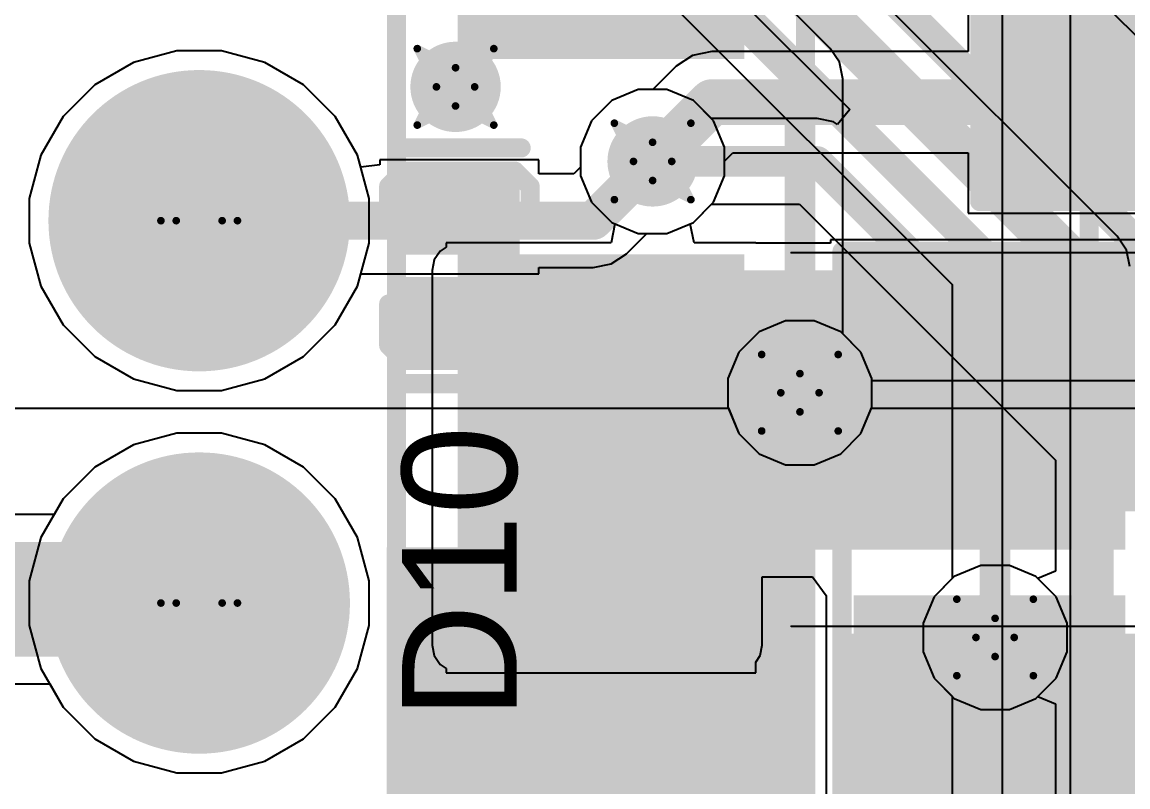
# Model space of a CAD drawing. Header units: inches. Extents: x -6 to 430, y 0 to 90.
# Drawn here: x 5.58 to 12.92, y 26.3 to 31.38 of the extents above; entities that cross this region are included whole.
import ezdxf

# ---------------------------------------------------------------- set-up
doc = ezdxf.new("R2010")
doc.units = ezdxf.units.IN
for name, color, linetype in [('Bottom Layer', 5, 'Continuous'), ('Bottom Overlay', 54, 'Continuous'), ('Bottom Paste', 16, 'Continuous'), ('Bottom Solder', 6, 'Continuous'), ('Drill Drawing', 1, 'Continuous'), ('Layer 1', 16, 'Continuous'), ('Layer 2', 76, 'Continuous'), ('Mechanical 1', 6, 'Continuous'), ('Multi-Layer', 9, 'Continuous'), ('Pad Holes', 156, 'Continuous'), ('Top Layer', 1, 'Continuous'), ('Top Overlay', 2, 'Continuous'), ('Top Paste', 8, 'Continuous'), ('Top Solder', 216, 'Continuous'), ('Via Holes', 16, 'Continuous')]:
    doc.layers.add(name, color=color, linetype=linetype)
doc.styles.add('Arial', font='', dxfattribs={"height": 0.2})
doc.styles.get('Arial').set_extended_font_data('Arial')

msp = doc.modelspace()

# ---------------------------------------------------------------- hatches: boundary and pattern name
at = {"layer": 'Bottom Layer'}
for points in [[(8.5702, 31.2406), (8.5702, 33.7406), (10.2702, 33.7406), (10.2702, 31.2406)], [(13.5604, 30.294), (12.0364, 30.294), (12.0364, 32.072), (13.5604, 32.072)], [(8.4804, 27.246), (10.3092, 27.246), (10.3092, 29.7352), (8.4804, 29.7352)], [(8.4804, 27.881), (12.9, 27.881), (12.9, 29.7352), (8.4804, 29.7352)], [(8.5702, 27.2406), (8.5702, 29.7406), (10.2702, 29.7406), (10.2702, 27.2406)], [(12.9, 29.7606), (12.9, 28.2366), (11.122, 28.2366), (11.122, 29.7606)], [(2.2574, 27.1698), (7.2866, 27.1698), (7.2866, 27.9318), (2.2574, 27.9318)], [(11.0966, 25.4934), (12.9, 25.4934), (12.9, 27.5762), (11.0966, 27.5762)], [(12.9, 27.2206), (12.9, 25.6966), (11.122, 25.6966), (11.122, 27.2206)]]:
    msp.add_hatch(color=5, dxfattribs=at).paths.add_polyline_path(points)
h = msp.add_hatch(color=5, dxfattribs=at)
edge = h.paths.add_edge_path()
edge.add_arc((8.455, 30.9544), 0.3, 0, 360)
h = msp.add_hatch(color=5, dxfattribs=at)
edge = h.paths.add_edge_path()
edge.add_arc((6.7532, 30.0654), 0.95, 0, 360)
h = msp.add_hatch(color=5, dxfattribs=at)
edge = h.paths.add_edge_path()
edge.add_arc((9.7631, 30.4591), 0.3, 0, 360)
h = msp.add_hatch(color=5, dxfattribs=at)
edge = h.paths.add_edge_path()
edge.add_arc((10.741, 28.9224), 0.3, 0, 360)
h = msp.add_hatch(color=5, dxfattribs=at)
edge = h.paths.add_edge_path()
edge.add_arc((6.7532, 27.5254), 0.95, 0, 360)
h = msp.add_hatch(color=5, dxfattribs=at)
edge = h.paths.add_edge_path()
edge.add_arc((12.0364, 27.2968), 0.3, 0, 360)
at = {"layer": 'Bottom Overlay'}
for points in [[(8.4962, 27.1906), (8.4962, 27.8946), (7.9983, 27.8946), (7.9983, 27.1906)], [(10.8421, 27.1906), (10.8421, 27.8946), (10.3442, 27.8946), (10.3442, 27.1906)], [(10.8421, 26.0456), (10.8421, 27.2126), (7.9985, 27.2126), (7.9985, 26.0456)]]:
    msp.add_hatch(color=54, dxfattribs=at).paths.add_polyline_path(points)
at = {"layer": 'Bottom Paste'}
for points in [[(8.5702, 31.2406), (8.5702, 33.7406), (10.2702, 33.7406), (10.2702, 31.2406)], [(13.5604, 30.294), (12.0364, 30.294), (12.0364, 32.072), (13.5604, 32.072)], [(8.5702, 27.2406), (8.5702, 29.7406), (10.2702, 29.7406), (10.2702, 27.2406)], [(12.9, 29.7606), (12.9, 28.2366), (11.122, 28.2366), (11.122, 29.7606)], [(12.9, 27.2206), (12.9, 25.6966), (11.122, 25.6966), (11.122, 27.2206)]]:
    msp.add_hatch(color=16, dxfattribs=at).paths.add_polyline_path(points)
at = {"layer": 'Bottom Solder'}
for points in [[(8.4686, 31.139), (8.4686, 33.8422), (10.3718, 33.8422), (10.3718, 31.139)], [(13.662, 30.1924), (11.9348, 30.1924), (11.9348, 32.1736), (13.662, 32.1736)], [(8.4686, 27.139), (8.4686, 29.8422), (10.3718, 29.8422), (10.3718, 27.139)], [(13.0016, 29.8622), (13.0016, 28.135), (11.0204, 28.135), (11.0204, 29.8622)], [(13.0016, 27.3222), (13.0016, 25.595), (11.0204, 25.595), (11.0204, 27.3222)]]:
    msp.add_hatch(color=6, dxfattribs=at).paths.add_polyline_path(points)
h = msp.add_hatch(color=6, dxfattribs=at)
edge = h.paths.add_edge_path()
edge.add_arc((6.7532, 30.0654), 1.0008, 0, 360)
h = msp.add_hatch(color=6, dxfattribs=at)
edge = h.paths.add_edge_path()
edge.add_arc((6.7532, 27.5254), 1.0008, 0, 360)
at = {"layer": 'Layer 1'}
h = msp.add_hatch(color=16, dxfattribs=at)
edge = h.paths.add_edge_path()
edge.add_arc((8.455, 30.9544), 0.3, 0, 360)
h = msp.add_hatch(color=16, dxfattribs=at)
edge = h.paths.add_edge_path()
edge.add_arc((6.7532, 30.0654), 0.95, 0, 360)
h = msp.add_hatch(color=16, dxfattribs=at)
edge = h.paths.add_edge_path()
edge.add_arc((9.7631, 30.4591), 0.3, 0, 360)
h = msp.add_hatch(color=16, dxfattribs=at)
edge = h.paths.add_edge_path()
edge.add_arc((10.741, 28.9224), 0.3, 0, 360)
h = msp.add_hatch(color=16, dxfattribs=at)
edge = h.paths.add_edge_path()
edge.add_arc((6.7532, 27.5254), 0.95, 0, 360)
h = msp.add_hatch(color=16, dxfattribs=at)
edge = h.paths.add_edge_path()
edge.add_arc((12.0364, 27.2968), 0.3, 0, 360)
at = {"layer": 'Layer 2'}
h = msp.add_hatch(color=76, dxfattribs=at)
edge = h.paths.add_edge_path()
edge.add_arc((8.455, 30.9544), 0.3, 0, 360)
h = msp.add_hatch(color=76, dxfattribs=at)
edge = h.paths.add_edge_path()
edge.add_arc((6.7532, 30.0654), 0.95, 0, 360)
h = msp.add_hatch(color=76, dxfattribs=at)
edge = h.paths.add_edge_path()
edge.add_arc((9.7631, 30.4591), 0.3, 0, 360)
h = msp.add_hatch(color=76, dxfattribs=at)
edge = h.paths.add_edge_path()
edge.add_arc((10.741, 28.9224), 0.3, 0, 360)
h = msp.add_hatch(color=76, dxfattribs=at)
edge = h.paths.add_edge_path()
edge.add_arc((6.7532, 27.5254), 0.95, 0, 360)
h = msp.add_hatch(color=76, dxfattribs=at)
edge = h.paths.add_edge_path()
edge.add_arc((12.0364, 27.2968), 0.3, 0, 360)
at = {"layer": 'Multi-Layer'}
h = msp.add_hatch(color=9, dxfattribs=at)
edge = h.paths.add_edge_path()
edge.add_arc((6.7532, 30.0654), 0.95, 0, 360)
h = msp.add_hatch(color=9, dxfattribs=at)
edge = h.paths.add_edge_path()
edge.add_arc((6.7532, 27.5254), 0.95, 0, 360)
at = {"layer": 'Pad Holes'}
h = msp.add_hatch(color=7, dxfattribs=at)
edge = h.paths.add_edge_path()
edge.add_arc((6.7532, 30.0654), 0.515, 0, 360)
h = msp.add_hatch(color=7, dxfattribs=at)
edge = h.paths.add_edge_path()
edge.add_arc((6.7532, 27.5254), 0.515, 0, 360)
at = {"layer": 'Top Layer'}
h = msp.add_hatch(color=1, dxfattribs=at)
edge = h.paths.add_edge_path()
edge.add_arc((8.455, 30.9544), 0.3, 0, 360)
h = msp.add_hatch(color=1, dxfattribs=at)
edge = h.paths.add_edge_path()
edge.add_arc((6.7532, 30.0654), 0.95, 0, 360)
h = msp.add_hatch(color=1, dxfattribs=at)
edge = h.paths.add_edge_path()
edge.add_arc((9.7631, 30.4591), 0.3, 0, 360)
for points in [[(8.1304, 29.8908), (8.1304, 30.2908), (8.8304, 30.2908), (8.8304, 29.8908)], [(8.1304, 29.2408), (8.1304, 29.6408), (8.8304, 29.6408), (8.8304, 29.2408)]]:
    msp.add_hatch(color=1, dxfattribs=at).paths.add_polyline_path(points)
h = msp.add_hatch(color=1, dxfattribs=at)
edge = h.paths.add_edge_path()
edge.add_arc((10.741, 28.9224), 0.3, 0, 360)
h = msp.add_hatch(color=1, dxfattribs=at)
edge = h.paths.add_edge_path()
edge.add_arc((6.7532, 27.5254), 0.95, 0, 360)
h = msp.add_hatch(color=1, dxfattribs=at)
edge = h.paths.add_edge_path()
edge.add_arc((12.0364, 27.2968), 0.3, 0, 360)
at = {"layer": 'Top Paste'}
for points in [[(8.1304, 29.8908), (8.1304, 30.2908), (8.8304, 30.2908), (8.8304, 29.8908)], [(8.1304, 29.2408), (8.1304, 29.6408), (8.8304, 29.6408), (8.8304, 29.2408)]]:
    msp.add_hatch(color=8, dxfattribs=at).paths.add_polyline_path(points)
at = {"layer": 'Top Solder'}
h = msp.add_hatch(color=216, dxfattribs=at)
edge = h.paths.add_edge_path()
edge.add_arc((6.7532, 30.0654), 1.0008, 0, 360)
for points in [[(8.0796, 29.84), (8.0796, 30.3416), (8.8812, 30.3416), (8.8812, 29.84)], [(8.0796, 29.19), (8.0796, 29.6916), (8.8812, 29.6916), (8.8812, 29.19)]]:
    msp.add_hatch(color=216, dxfattribs=at).paths.add_polyline_path(points)
h = msp.add_hatch(color=216, dxfattribs=at)
edge = h.paths.add_edge_path()
edge.add_arc((6.7532, 27.5254), 1.0008, 0, 360)
at = {"layer": 'Via Holes'}
h = msp.add_hatch(color=7, dxfattribs=at)
edge = h.paths.add_edge_path()
edge.add_arc((8.455, 30.9544), 0.15, 0, 360)
h = msp.add_hatch(color=7, dxfattribs=at)
edge = h.paths.add_edge_path()
edge.add_arc((9.7631, 30.4591), 0.15, 0, 360)
h = msp.add_hatch(color=7, dxfattribs=at)
edge = h.paths.add_edge_path()
edge.add_arc((10.741, 28.9224), 0.15, 0, 360)
h = msp.add_hatch(color=7, dxfattribs=at)
edge = h.paths.add_edge_path()
edge.add_arc((12.0364, 27.2968), 0.15, 0, 360)

# ---------------------------------------------------------------- linework, layer by layer
at = {"layer": 'Bottom Layer'}
for p, q in [((11.8586, 31.7725), (11.8586, 31.1895)), ((6.6047, 31.1932), (6.3179, 31.1163)), ((6.9017, 31.1932), (6.6047, 31.1932)), ((7.1885, 31.1163), (6.9017, 31.1932)), ((10.028, 31.1638), (9.9187, 31.0909)), ((10.1568, 31.1895), (10.028, 31.1638)), ((11.8586, 31.1895), (10.1568, 31.1895)), ((6.3179, 31.1163), (6.0607, 30.9679)), ((7.4457, 30.9679), (7.1885, 31.1163)), ((9.9187, 31.0909), (9.7648, 30.9369)), ((6.0607, 30.9679), (5.8507, 30.7579)), ((7.6557, 30.7579), (7.4457, 30.9679)), ((9.6681, 30.9369), (9.4924, 30.8642)), ((9.7648, 30.9369), (9.6681, 30.9369)), ((9.4924, 30.8642), (9.358, 30.7298)), ((5.8507, 30.7579), (5.7023, 30.5007)), ((7.8041, 30.5007), (7.6557, 30.7579)), ((9.358, 30.7298), (9.2853, 30.5541)), ((9.2853, 30.5541), (9.2853, 30.3641)), ((5.7023, 30.5007), (5.6254, 30.2139)), ((7.881, 30.2139), (7.8041, 30.5007)), ((10.2409, 30.4608), (10.2963, 30.5161)), ((10.2963, 30.5161), (11.8586, 30.5161)), ((11.8586, 30.5161), (11.8586, 30.1162)), ((10.2409, 30.3641), (10.2409, 30.4608)), ((9.2853, 30.3641), (9.358, 30.1884)), ((10.1682, 30.1884), (10.2409, 30.3641)), ((5.6254, 30.2139), (5.6254, 29.9169)), ((7.881, 29.9169), (7.881, 30.2139)), ((9.358, 30.1884), (9.4924, 30.054)), ((10.0338, 30.054), (10.1682, 30.1884)), ((11.8586, 30.1162), (13.7382, 30.1162)), ((9.5133, 30.0454), (9.488, 29.9184)), ((9.4924, 30.054), (9.5133, 30.0454)), ((10.0129, 30.0454), (10.0338, 30.054)), ((10.0382, 29.9184), (10.0129, 30.0454)), ((5.6254, 29.9169), (5.7023, 29.6301)), ((7.8041, 29.6301), (7.881, 29.9169)), ((8.3924, 29.8902), (8.3522, 29.8634)), ((9.488, 29.9184), (8.3924, 29.9184)), ((8.3924, 29.9184), (8.3924, 29.8902)), ((10.448, 29.9184), (10.0382, 29.9184)), ((10.448, 29.9165), (10.448, 29.9184)), ((10.9442, 29.9165), (10.448, 29.9165)), ((13.0778, 29.9384), (10.9442, 29.9384)), ((10.9442, 29.9384), (10.9442, 29.9165)), ((8.3129, 29.8046), (8.2991, 29.7352)), ((8.3522, 29.8634), (8.3129, 29.8046)), ((8.2991, 29.7352), (8.2991, 27.881)), ((5.7023, 29.6301), (5.8507, 29.3729)), ((7.6557, 29.3729), (7.8041, 29.6301)), ((5.8507, 29.3729), (6.0607, 29.1629)), ((7.4457, 29.1629), (7.6557, 29.3729)), ((6.0607, 29.1629), (6.3179, 29.0145)), ((7.1885, 29.0145), (7.4457, 29.1629)), ((6.3179, 29.0145), (6.6047, 28.9376)), ((6.9017, 28.9376), (7.1885, 29.0145)), ((6.6047, 28.9376), (6.9017, 28.9376)), ((6.6047, 28.6532), (6.3179, 28.5763)), ((6.9017, 28.6532), (6.6047, 28.6532)), ((7.1885, 28.5763), (6.9017, 28.6532)), ((6.3179, 28.5763), (6.0607, 28.4279)), ((7.4457, 28.4279), (7.1885, 28.5763)), ((6.0607, 28.4279), (5.8507, 28.2179)), ((7.6557, 28.2179), (7.4457, 28.4279)), ((5.8507, 28.2179), (5.7902, 28.1131)), ((7.8041, 27.9607), (7.6557, 28.2179)), ((5.7902, 28.1131), (5.1762, 28.1131)), ((7.881, 27.6739), (7.8041, 27.9607)), ((8.2991, 27.881), (8.2991, 27.246)), ((7.881, 27.3769), (7.881, 27.6739)), ((10.4905, 27.246), (10.4905, 27.6997)), ((10.4905, 27.6997), (10.8242, 27.6997)), ((10.8242, 27.6997), (10.9153, 27.5762)), ((10.9153, 27.5762), (10.9153, 25.4934)), ((7.8041, 27.0901), (7.881, 27.3769)), ((8.2991, 27.246), (8.3129, 27.1766)), ((10.4767, 27.1766), (10.4905, 27.246)), ((8.3129, 27.1766), (8.3522, 27.1178)), ((10.448, 27.1337), (10.4767, 27.1766)), ((7.6557, 26.8329), (7.8041, 27.0901)), ((8.3522, 27.1178), (8.3924, 27.091)), ((8.3924, 27.091), (8.3924, 27.0628)), ((10.448, 27.0628), (10.448, 27.1337)), ((8.3924, 27.0628), (10.448, 27.0628)), ((5.2055, 26.9885), (5.7609, 26.9885)), ((5.7609, 26.9885), (5.8507, 26.8329)), ((5.8507, 26.8329), (6.0607, 26.6229)), ((7.4457, 26.6229), (7.6557, 26.8329)), ((6.0607, 26.6229), (6.3179, 26.4745)), ((7.1885, 26.4745), (7.4457, 26.6229)), ((6.3179, 26.4745), (6.6047, 26.3976)), ((6.9017, 26.3976), (7.1885, 26.4745)), ((6.6047, 26.3976), (6.9017, 26.3976))]:
    msp.add_line(p, q, dxfattribs=at)
for points in [[(12.4682, 30.8528, 0.3048, 0.3048, 0), (12.7984, 31.183, 0.3048, 0.3048, 0)], [(9.9409, 30.6369, 0.3048, 0.3048, 0), (10.1568, 30.8528, 0.3048, 0.3048, 0)], [(10.1568, 30.8528, 0.3048, 0.3048, 0), (12.4682, 30.8528, 0.3048, 0.3048, 0)], [(9.5726, 28.262, 0.3048, 0.3048, 0), (10.2258, 28.9152, 0.3048, 0.3048, 0)], [(10.2258, 28.9152, 0.3048, 0.3048, 0), (12.011, 28.9152, 0.3048, 0.3048, 0)], [(12.1308, 28.9152, 0.3048, 0.3048, 0), (15.3446, 28.9152, 0.3048, 0.3048, 0)], [(9.344, 28.4906, 0.2032, 0.2032, 0), (9.5472, 28.2874, 0.2032, 0.2032, 0)], [(12.011, 27.2714, 0.3048, 0.3048, 0), (12.0364, 27.2968, 0.3048, 0.3048, 0)], [(12.011, 26.2554, 0.3048, 0.3048, 0), (12.011, 27.2714, 0.3048, 0.3048, 0)]]:
    msp.add_lwpolyline(points, format="xyseb", dxfattribs=at)
for points in [[(12.7222, 31.183, 0.1524, 0.1524, 1), (12.8746, 31.183, 0.1524, 0.1524, 1)], [(10.0806, 30.8528, 0.1524, 0.1524, 1), (10.233, 30.8528, 0.1524, 0.1524, 1)], [(10.0806, 30.8528, 0.1524, 0.1524, 1), (10.233, 30.8528, 0.1524, 0.1524, 1)], [(12.392, 30.8528, 0.1524, 0.1524, 1), (12.5444, 30.8528, 0.1524, 0.1524, 1)], [(12.392, 30.8528, 0.1524, 0.1524, 1), (12.5444, 30.8528, 0.1524, 0.1524, 1)], [(9.8647, 30.6369, 0.1524, 0.1524, 1), (10.0171, 30.6369, 0.1524, 0.1524, 1)], [(10.1496, 28.9152, 0.1524, 0.1524, 1), (10.302, 28.9152, 0.1524, 0.1524, 1)], [(10.1496, 28.9152, 0.1524, 0.1524, 1), (10.302, 28.9152, 0.1524, 0.1524, 1)], [(11.9348, 28.9152, 0.1524, 0.1524, 1), (12.0872, 28.9152, 0.1524, 0.1524, 1)], [(12.0546, 28.9152, 0.1524, 0.1524, 1), (12.207, 28.9152, 0.1524, 0.1524, 1)], [(9.2932, 28.4906, 0.1016, 0.1016, 1), (9.3948, 28.4906, 0.1016, 0.1016, 1)], [(9.4964, 28.262, 0.1524, 0.1524, 1), (9.6488, 28.262, 0.1524, 0.1524, 1)], [(9.4964, 28.2874, 0.1016, 0.1016, 1), (9.598, 28.2874, 0.1016, 0.1016, 1)], [(11.9348, 27.2714, 0.1524, 0.1524, 1), (12.0872, 27.2714, 0.1524, 0.1524, 1)], [(11.9348, 27.2714, 0.1524, 0.1524, 1), (12.0872, 27.2714, 0.1524, 0.1524, 1)], [(11.9602, 27.2968, 0.1524, 0.1524, 1), (12.1126, 27.2968, 0.1524, 0.1524, 1)], [(11.9348, 26.2554, 0.1524, 0.1524, 1), (12.0872, 26.2554, 0.1524, 0.1524, 1)]]:
    msp.add_lwpolyline(points, format="xyseb", close=True, dxfattribs=at)
at = {"layer": 'Bottom Overlay'}
for points in [[(8.0625, 27.8325, 0.127, 0.127, 0), (8.0625, 32.5518, 0.127, 0.127, 0)], [(10.7779, 27.8325, 0.127, 0.127, 0), (10.7779, 32.5518, 0.127, 0.127, 0)], [(11.9348, 30.1924, 0.127, 0.127, 0), (11.9348, 32.1736, 0.127, 0.127, 0)], [(11.9348, 30.1924, 0.127, 0.127, 0), (16.202, 30.1924, 0.127, 0.127, 0)], [(11.0204, 25.595, 0.127, 0.127, 0), (11.0204, 29.8622, 0.127, 0.127, 0)], [(11.0204, 29.8622, 0.127, 0.127, 0), (13.0016, 29.8622, 0.127, 0.127, 0)]]:
    msp.add_lwpolyline(points, format="xyseb", dxfattribs=at)
for points in [[(11.903, 30.1924, 0.0635, 0.0635, 1), (11.9665, 30.1924, 0.0635, 0.0635, 1)], [(11.903, 30.1924, 0.0635, 0.0635, 1), (11.9665, 30.1924, 0.0635, 0.0635, 1)], [(10.9886, 29.8622, 0.0635, 0.0635, 1), (11.0521, 29.8622, 0.0635, 0.0635, 1)], [(10.9886, 29.8622, 0.0635, 0.0635, 1), (11.0521, 29.8622, 0.0635, 0.0635, 1)], [(8.0307, 27.8325, 0.0635, 0.0635, 1), (8.0942, 27.8325, 0.0635, 0.0635, 1)], [(10.7462, 27.8325, 0.0635, 0.0635, 1), (10.8097, 27.8325, 0.0635, 0.0635, 1)]]:
    msp.add_lwpolyline(points, format="xyseb", close=True, dxfattribs=at)
at = {"layer": 'Drill Drawing'}
for points in [[(8.201, 31.2084, 0.0508, 0.0508, 0), (8.455, 31.0814, 0.0508, 0.0508, 0)], [(8.201, 31.2084, 0.0508, 0.0508, 0), (8.328, 30.9544, 0.0508, 0.0508, 0)], [(8.455, 31.0814, 0.0508, 0.0508, 0), (8.709, 31.2084, 0.0508, 0.0508, 0)], [(8.582, 30.9544, 0.0508, 0.0508, 0), (8.709, 31.2084, 0.0508, 0.0508, 0)], [(8.201, 30.7004, 0.0508, 0.0508, 0), (8.328, 30.9544, 0.0508, 0.0508, 0)], [(8.582, 30.9544, 0.0508, 0.0508, 0), (8.709, 30.7004, 0.0508, 0.0508, 0)], [(8.201, 30.7004, 0.0508, 0.0508, 0), (8.455, 30.8274, 0.0508, 0.0508, 0)], [(8.455, 30.8274, 0.0508, 0.0508, 0), (8.709, 30.7004, 0.0508, 0.0508, 0)], [(9.5091, 30.7131, 0.0508, 0.0508, 0), (9.7631, 30.5861, 0.0508, 0.0508, 0)], [(9.5091, 30.7131, 0.0508, 0.0508, 0), (9.6361, 30.4591, 0.0508, 0.0508, 0)], [(9.7631, 30.5861, 0.0508, 0.0508, 0), (10.0171, 30.7131, 0.0508, 0.0508, 0)], [(9.8901, 30.4591, 0.0508, 0.0508, 0), (10.0171, 30.7131, 0.0508, 0.0508, 0)], [(9.5091, 30.2051, 0.0508, 0.0508, 0), (9.6361, 30.4591, 0.0508, 0.0508, 0)], [(9.8901, 30.4591, 0.0508, 0.0508, 0), (10.0171, 30.2051, 0.0508, 0.0508, 0)], [(9.5091, 30.2051, 0.0508, 0.0508, 0), (9.7631, 30.3321, 0.0508, 0.0508, 0)], [(9.7631, 30.3321, 0.0508, 0.0508, 0), (10.0171, 30.2051, 0.0508, 0.0508, 0)], [(10.487, 29.1764, 0.0508, 0.0508, 0), (10.741, 29.0494, 0.0508, 0.0508, 0)], [(10.487, 29.1764, 0.0508, 0.0508, 0), (10.614, 28.9224, 0.0508, 0.0508, 0)], [(10.741, 29.0494, 0.0508, 0.0508, 0), (10.995, 29.1764, 0.0508, 0.0508, 0)], [(10.868, 28.9224, 0.0508, 0.0508, 0), (10.995, 29.1764, 0.0508, 0.0508, 0)], [(10.487, 28.6684, 0.0508, 0.0508, 0), (10.614, 28.9224, 0.0508, 0.0508, 0)], [(10.868, 28.9224, 0.0508, 0.0508, 0), (10.995, 28.6684, 0.0508, 0.0508, 0)], [(10.487, 28.6684, 0.0508, 0.0508, 0), (10.741, 28.7954, 0.0508, 0.0508, 0)], [(10.741, 28.7954, 0.0508, 0.0508, 0), (10.995, 28.6684, 0.0508, 0.0508, 0)], [(11.7824, 27.5508, 0.0508, 0.0508, 0), (12.0364, 27.4238, 0.0508, 0.0508, 0)], [(11.7824, 27.5508, 0.0508, 0.0508, 0), (11.9094, 27.2968, 0.0508, 0.0508, 0)], [(12.0364, 27.4238, 0.0508, 0.0508, 0), (12.2904, 27.5508, 0.0508, 0.0508, 0)], [(12.1634, 27.2968, 0.0508, 0.0508, 0), (12.2904, 27.5508, 0.0508, 0.0508, 0)], [(11.7824, 27.0428, 0.0508, 0.0508, 0), (11.9094, 27.2968, 0.0508, 0.0508, 0)], [(12.1634, 27.2968, 0.0508, 0.0508, 0), (12.2904, 27.0428, 0.0508, 0.0508, 0)], [(11.7824, 27.0428, 0.0508, 0.0508, 0), (12.0364, 27.1698, 0.0508, 0.0508, 0)], [(12.0364, 27.1698, 0.0508, 0.0508, 0), (12.2904, 27.0428, 0.0508, 0.0508, 0)]]:
    msp.add_lwpolyline(points, format="xyseb", dxfattribs=at)
for points in [[(8.1883, 31.2084, 0.0254, 0.0254, 1), (8.2137, 31.2084, 0.0254, 0.0254, 1)], [(8.1883, 31.2084, 0.0254, 0.0254, 1), (8.2137, 31.2084, 0.0254, 0.0254, 1)], [(8.6963, 31.2084, 0.0254, 0.0254, 1), (8.7217, 31.2084, 0.0254, 0.0254, 1)], [(8.6963, 31.2084, 0.0254, 0.0254, 1), (8.7217, 31.2084, 0.0254, 0.0254, 1)], [(8.4423, 31.0814, 0.0254, 0.0254, 1), (8.4677, 31.0814, 0.0254, 0.0254, 1)], [(8.4423, 31.0814, 0.0254, 0.0254, 1), (8.4677, 31.0814, 0.0254, 0.0254, 1)], [(8.3153, 30.9544, 0.0254, 0.0254, 1), (8.3407, 30.9544, 0.0254, 0.0254, 1)], [(8.3153, 30.9544, 0.0254, 0.0254, 1), (8.3407, 30.9544, 0.0254, 0.0254, 1)], [(8.5693, 30.9544, 0.0254, 0.0254, 1), (8.5947, 30.9544, 0.0254, 0.0254, 1)], [(8.5693, 30.9544, 0.0254, 0.0254, 1), (8.5947, 30.9544, 0.0254, 0.0254, 1)], [(8.4423, 30.8274, 0.0254, 0.0254, 1), (8.4677, 30.8274, 0.0254, 0.0254, 1)], [(8.4423, 30.8274, 0.0254, 0.0254, 1), (8.4677, 30.8274, 0.0254, 0.0254, 1)], [(8.1883, 30.7004, 0.0254, 0.0254, 1), (8.2137, 30.7004, 0.0254, 0.0254, 1)], [(8.1883, 30.7004, 0.0254, 0.0254, 1), (8.2137, 30.7004, 0.0254, 0.0254, 1)], [(8.6963, 30.7004, 0.0254, 0.0254, 1), (8.7217, 30.7004, 0.0254, 0.0254, 1)], [(8.6963, 30.7004, 0.0254, 0.0254, 1), (8.7217, 30.7004, 0.0254, 0.0254, 1)], [(9.4964, 30.7131, 0.0254, 0.0254, 1), (9.5218, 30.7131, 0.0254, 0.0254, 1)], [(9.4964, 30.7131, 0.0254, 0.0254, 1), (9.5218, 30.7131, 0.0254, 0.0254, 1)], [(10.0044, 30.7131, 0.0254, 0.0254, 1), (10.0298, 30.7131, 0.0254, 0.0254, 1)], [(10.0044, 30.7131, 0.0254, 0.0254, 1), (10.0298, 30.7131, 0.0254, 0.0254, 1)], [(9.7504, 30.5861, 0.0254, 0.0254, 1), (9.7758, 30.5861, 0.0254, 0.0254, 1)], [(9.7504, 30.5861, 0.0254, 0.0254, 1), (9.7758, 30.5861, 0.0254, 0.0254, 1)], [(9.6234, 30.4591, 0.0254, 0.0254, 1), (9.6488, 30.4591, 0.0254, 0.0254, 1)], [(9.6234, 30.4591, 0.0254, 0.0254, 1), (9.6488, 30.4591, 0.0254, 0.0254, 1)], [(9.8774, 30.4591, 0.0254, 0.0254, 1), (9.9028, 30.4591, 0.0254, 0.0254, 1)], [(9.8774, 30.4591, 0.0254, 0.0254, 1), (9.9028, 30.4591, 0.0254, 0.0254, 1)], [(7.0072, 30.0654, 0.0508, 0.0508, 1), (6.4992, 30.0654, 0.0508, 0.0508, 1)], [(9.7504, 30.3321, 0.0254, 0.0254, 1), (9.7758, 30.3321, 0.0254, 0.0254, 1)], [(9.7504, 30.3321, 0.0254, 0.0254, 1), (9.7758, 30.3321, 0.0254, 0.0254, 1)], [(6.9056, 30.0654, 0.0508, 0.0508, 1), (6.6008, 30.0654, 0.0508, 0.0508, 1)], [(9.4964, 30.2051, 0.0254, 0.0254, 1), (9.5218, 30.2051, 0.0254, 0.0254, 1)], [(9.4964, 30.2051, 0.0254, 0.0254, 1), (9.5218, 30.2051, 0.0254, 0.0254, 1)], [(10.0044, 30.2051, 0.0254, 0.0254, 1), (10.0298, 30.2051, 0.0254, 0.0254, 1)], [(10.0044, 30.2051, 0.0254, 0.0254, 1), (10.0298, 30.2051, 0.0254, 0.0254, 1)], [(6.4865, 30.0654, 0.0254, 0.0254, 1), (6.5119, 30.0654, 0.0254, 0.0254, 1)], [(6.5881, 30.0654, 0.0254, 0.0254, 1), (6.6135, 30.0654, 0.0254, 0.0254, 1)], [(6.8929, 30.0654, 0.0254, 0.0254, 1), (6.9183, 30.0654, 0.0254, 0.0254, 1)], [(6.9945, 30.0654, 0.0254, 0.0254, 1), (7.0199, 30.0654, 0.0254, 0.0254, 1)], [(10.4743, 29.1764, 0.0254, 0.0254, 1), (10.4997, 29.1764, 0.0254, 0.0254, 1)], [(10.4743, 29.1764, 0.0254, 0.0254, 1), (10.4997, 29.1764, 0.0254, 0.0254, 1)], [(10.9823, 29.1764, 0.0254, 0.0254, 1), (11.0077, 29.1764, 0.0254, 0.0254, 1)], [(10.9823, 29.1764, 0.0254, 0.0254, 1), (11.0077, 29.1764, 0.0254, 0.0254, 1)], [(10.7283, 29.0494, 0.0254, 0.0254, 1), (10.7537, 29.0494, 0.0254, 0.0254, 1)], [(10.7283, 29.0494, 0.0254, 0.0254, 1), (10.7537, 29.0494, 0.0254, 0.0254, 1)], [(10.6013, 28.9224, 0.0254, 0.0254, 1), (10.6267, 28.9224, 0.0254, 0.0254, 1)], [(10.6013, 28.9224, 0.0254, 0.0254, 1), (10.6267, 28.9224, 0.0254, 0.0254, 1)], [(10.8553, 28.9224, 0.0254, 0.0254, 1), (10.8807, 28.9224, 0.0254, 0.0254, 1)], [(10.8553, 28.9224, 0.0254, 0.0254, 1), (10.8807, 28.9224, 0.0254, 0.0254, 1)], [(10.7283, 28.7954, 0.0254, 0.0254, 1), (10.7537, 28.7954, 0.0254, 0.0254, 1)], [(10.7283, 28.7954, 0.0254, 0.0254, 1), (10.7537, 28.7954, 0.0254, 0.0254, 1)], [(10.4743, 28.6684, 0.0254, 0.0254, 1), (10.4997, 28.6684, 0.0254, 0.0254, 1)], [(10.4743, 28.6684, 0.0254, 0.0254, 1), (10.4997, 28.6684, 0.0254, 0.0254, 1)], [(10.9823, 28.6684, 0.0254, 0.0254, 1), (11.0077, 28.6684, 0.0254, 0.0254, 1)], [(10.9823, 28.6684, 0.0254, 0.0254, 1), (11.0077, 28.6684, 0.0254, 0.0254, 1)], [(7.0072, 27.5254, 0.0508, 0.0508, 1), (6.4992, 27.5254, 0.0508, 0.0508, 1)], [(6.9056, 27.5254, 0.0508, 0.0508, 1), (6.6008, 27.5254, 0.0508, 0.0508, 1)], [(6.4865, 27.5254, 0.0254, 0.0254, 1), (6.5119, 27.5254, 0.0254, 0.0254, 1)], [(6.5881, 27.5254, 0.0254, 0.0254, 1), (6.6135, 27.5254, 0.0254, 0.0254, 1)], [(6.8929, 27.5254, 0.0254, 0.0254, 1), (6.9183, 27.5254, 0.0254, 0.0254, 1)], [(6.9945, 27.5254, 0.0254, 0.0254, 1), (7.0199, 27.5254, 0.0254, 0.0254, 1)], [(11.7697, 27.5508, 0.0254, 0.0254, 1), (11.7951, 27.5508, 0.0254, 0.0254, 1)], [(11.7697, 27.5508, 0.0254, 0.0254, 1), (11.7951, 27.5508, 0.0254, 0.0254, 1)], [(12.2777, 27.5508, 0.0254, 0.0254, 1), (12.3031, 27.5508, 0.0254, 0.0254, 1)], [(12.2777, 27.5508, 0.0254, 0.0254, 1), (12.3031, 27.5508, 0.0254, 0.0254, 1)], [(12.0237, 27.4238, 0.0254, 0.0254, 1), (12.0491, 27.4238, 0.0254, 0.0254, 1)], [(12.0237, 27.4238, 0.0254, 0.0254, 1), (12.0491, 27.4238, 0.0254, 0.0254, 1)], [(11.8967, 27.2968, 0.0254, 0.0254, 1), (11.9221, 27.2968, 0.0254, 0.0254, 1)], [(11.8967, 27.2968, 0.0254, 0.0254, 1), (11.9221, 27.2968, 0.0254, 0.0254, 1)], [(12.1507, 27.2968, 0.0254, 0.0254, 1), (12.1761, 27.2968, 0.0254, 0.0254, 1)], [(12.1507, 27.2968, 0.0254, 0.0254, 1), (12.1761, 27.2968, 0.0254, 0.0254, 1)], [(12.0237, 27.1698, 0.0254, 0.0254, 1), (12.0491, 27.1698, 0.0254, 0.0254, 1)], [(12.0237, 27.1698, 0.0254, 0.0254, 1), (12.0491, 27.1698, 0.0254, 0.0254, 1)], [(11.7697, 27.0428, 0.0254, 0.0254, 1), (11.7951, 27.0428, 0.0254, 0.0254, 1)], [(11.7697, 27.0428, 0.0254, 0.0254, 1), (11.7951, 27.0428, 0.0254, 0.0254, 1)], [(12.2777, 27.0428, 0.0254, 0.0254, 1), (12.3031, 27.0428, 0.0254, 0.0254, 1)], [(12.2777, 27.0428, 0.0254, 0.0254, 1), (12.3031, 27.0428, 0.0254, 0.0254, 1)]]:
    msp.add_lwpolyline(points, format="xyseb", close=True, dxfattribs=at)
at = {"layer": 'Layer 1'}
for p, q in [((6.3979, 35.477), (11.0713, 30.8036)), ((6.6047, 31.1932), (6.3179, 31.1163)), ((6.9017, 31.1932), (6.6047, 31.1932)), ((7.1885, 31.1163), (6.9017, 31.1932)), ((6.3179, 31.1163), (6.0607, 30.9679)), ((7.4457, 30.9679), (7.1885, 31.1163)), ((6.0607, 30.9679), (5.8507, 30.7579)), ((7.6557, 30.7579), (7.4457, 30.9679)), ((9.6681, 30.9369), (9.4924, 30.8642)), ((9.8581, 30.9369), (9.6681, 30.9369)), ((10.0338, 30.8642), (9.8581, 30.9369)), ((9.4924, 30.8642), (9.358, 30.7298)), ((10.1539, 30.744), (10.0338, 30.8642)), ((5.8507, 30.7579), (5.7023, 30.5007)), ((7.8041, 30.5007), (7.6557, 30.7579)), ((11.0713, 30.8036), (10.9903, 30.7049)), ((9.358, 30.7298), (9.2853, 30.5541)), ((10.8553, 30.744), (10.1539, 30.744)), ((10.9643, 30.7223), (10.8553, 30.744)), ((10.8553, 30.744), (10.8553, 30.744)), ((10.9903, 30.7049), (10.9643, 30.7223)), ((9.2853, 30.5541), (9.2853, 30.3641)), ((5.7023, 30.5007), (5.6254, 30.2139)), ((7.881, 30.2139), (7.8041, 30.5007)), ((9.2853, 30.3641), (9.358, 30.1884)), ((5.6254, 30.2139), (5.6254, 29.9169)), ((7.881, 29.9169), (7.881, 30.2139)), ((9.358, 30.1884), (9.4924, 30.054)), ((10.0338, 30.054), (10.1539, 30.1742)), ((10.1539, 30.1742), (10.7373, 30.1742)), ((10.7373, 30.1742), (12.4373, 28.4742)), ((9.4924, 30.054), (9.6681, 29.9813)), ((9.8581, 29.9813), (10.0338, 30.054)), ((9.6681, 29.9813), (9.8581, 29.9813)), ((5.6254, 29.9169), (5.7023, 29.6301)), ((7.8041, 29.6301), (7.881, 29.9169)), ((5.7023, 29.6301), (5.8507, 29.3729)), ((7.6557, 29.3729), (7.8041, 29.6301)), ((5.8507, 29.3729), (6.0607, 29.1629)), ((7.4457, 29.1629), (7.6557, 29.3729)), ((10.646, 29.4002), (10.4703, 29.3275)), ((10.836, 29.4002), (10.646, 29.4002)), ((11.0117, 29.3275), (10.836, 29.4002)), ((10.4703, 29.3275), (10.3359, 29.1931)), ((11.1461, 29.1931), (11.0117, 29.3275)), ((6.0607, 29.1629), (6.3179, 29.0145)), ((7.1885, 29.0145), (7.4457, 29.1629)), ((10.3359, 29.1931), (10.2632, 29.0174)), ((11.2188, 29.0174), (11.1461, 29.1931)), ((6.3179, 29.0145), (6.6047, 28.9376)), ((6.9017, 28.9376), (7.1885, 29.0145)), ((10.2632, 29.0174), (10.2632, 28.8274)), ((11.2188, 28.8274), (11.2188, 29.0174)), ((6.6047, 28.9376), (6.9017, 28.9376)), ((10.2632, 28.8274), (10.3359, 28.6517)), ((11.1461, 28.6517), (11.2188, 28.8274)), ((6.6047, 28.6532), (6.3179, 28.5763)), ((6.9017, 28.6532), (6.6047, 28.6532)), ((7.1885, 28.5763), (6.9017, 28.6532)), ((10.3359, 28.6517), (10.4703, 28.5173)), ((11.0117, 28.5173), (11.1461, 28.6517)), ((6.3179, 28.5763), (6.0607, 28.4279)), ((7.4457, 28.4279), (7.1885, 28.5763)), ((10.4703, 28.5173), (10.646, 28.4446)), ((10.836, 28.4446), (11.0117, 28.5173)), ((6.0607, 28.4279), (5.8507, 28.2179)), ((7.6557, 28.2179), (7.4457, 28.4279)), ((10.646, 28.4446), (10.836, 28.4446)), ((12.4373, 28.4742), (12.4373, 27.7375)), ((5.8507, 28.2179), (5.7023, 27.9607)), ((7.8041, 27.9607), (7.6557, 28.2179)), ((5.7023, 27.9607), (5.6254, 27.6739)), ((7.881, 27.6739), (7.8041, 27.9607)), ((11.9414, 27.7746), (11.7657, 27.7019)), ((12.1314, 27.7746), (11.9414, 27.7746)), ((12.3071, 27.7019), (12.1314, 27.7746)), ((5.6254, 27.6739), (5.6254, 27.3769)), ((7.881, 27.3769), (7.881, 27.6739)), ((11.7657, 27.7019), (11.6313, 27.5675)), ((12.32, 27.6889), (12.3071, 27.7019)), ((12.4373, 27.7375), (12.32, 27.6889)), ((11.6313, 27.5675), (11.5586, 27.3918)), ((11.5586, 27.3918), (11.5586, 27.2018)), ((5.6254, 27.3769), (5.7023, 27.0901)), ((7.8041, 27.0901), (7.881, 27.3769)), ((11.5586, 27.2018), (11.6313, 27.0261)), ((5.7023, 27.0901), (5.8507, 26.8329)), ((7.6557, 26.8329), (7.8041, 27.0901)), ((11.6313, 27.0261), (11.7657, 26.8917)), ((11.7657, 26.8917), (11.9414, 26.819)), ((12.1314, 26.819), (12.3071, 26.8917)), ((12.3071, 26.8917), (12.32, 26.9047)), ((12.32, 26.9047), (12.4373, 26.8561)), ((5.8507, 26.8329), (6.0607, 26.6229)), ((7.4457, 26.6229), (7.6557, 26.8329)), ((11.9414, 26.819), (12.1314, 26.819)), ((12.4373, 26.8561), (12.4373, 19.5752)), ((6.0607, 26.6229), (6.3179, 26.4745)), ((7.1885, 26.4745), (7.4457, 26.6229)), ((6.3179, 26.4745), (6.6047, 26.3976)), ((6.9017, 26.3976), (7.1885, 26.4745)), ((6.6047, 26.3976), (6.9017, 26.3976))]:
    msp.add_line(p, q, dxfattribs=at)
for points in [[(6.3645, 35.9132, 0.2032, 0.2032, 0), (15.1731, 27.1046, 0.2032, 0.2032, 0)], [(7.9692, 34.9288, 0.2032, 0.2032, 0), (14.9916, 27.9064, 0.2032, 0.2032, 0)], [(9.7631, 30.4591, 0.2032, 0.2032, 0), (10.8553, 30.4591, 0.2032, 0.2032, 0)], [(10.8553, 30.4591, 0.2032, 0.2032, 0), (12.7222, 28.5922, 0.2032, 0.2032, 0)], [(12.7222, 19.5752, 0.2032, 0.2032, 0), (12.7222, 28.5922, 0.2032, 0.2032, 0)]]:
    msp.add_lwpolyline(points, format="xyseb", dxfattribs=at)
for points in [[(9.7123, 30.4591, 0.1016, 0.1016, 1), (9.8139, 30.4591, 0.1016, 0.1016, 1)], [(10.8045, 30.4591, 0.1016, 0.1016, 1), (10.9061, 30.4591, 0.1016, 0.1016, 1)], [(10.8045, 30.4591, 0.1016, 0.1016, 1), (10.9061, 30.4591, 0.1016, 0.1016, 1)], [(12.6714, 28.5922, 0.1016, 0.1016, 1), (12.773, 28.5922, 0.1016, 0.1016, 1)], [(12.6714, 28.5922, 0.1016, 0.1016, 1), (12.773, 28.5922, 0.1016, 0.1016, 1)]]:
    msp.add_lwpolyline(points, format="xyseb", close=True, dxfattribs=at)
at = {"layer": 'Layer 2'}
for p, q in [((10.9424, 31.2099), (8.0501, 34.1022)), ((11.0042, 31.1175), (10.9424, 31.2099)), ((11.0259, 31.0085), (11.0042, 31.1175)), ((11.0259, 29.3132), (11.0259, 31.0085)), ((11.0259, 31.0085), (11.0259, 31.0085)), ((11.1461, 29.1931), (11.0259, 29.3132)), ((11.2188, 29.0174), (11.1461, 29.1931)), ((11.2188, 29.0021), (11.2188, 29.0174)), ((27.9807, 29.0021), (11.2188, 29.0021)), ((2.7908, 28.8208), (10.2659, 28.8208)), ((10.2659, 28.8208), (10.3359, 28.6517)), ((11.1461, 28.6517), (11.2161, 28.8208)), ((11.2161, 28.8208), (42.0053, 28.8208)), ((10.3359, 28.6517), (10.4703, 28.5173)), ((11.0117, 28.5173), (11.1461, 28.6517)), ((10.4703, 28.5173), (10.646, 28.4446)), ((10.836, 28.4446), (11.0117, 28.5173)), ((10.646, 28.4446), (10.836, 28.4446)), ((11.9414, 27.7746), (11.7657, 27.7019)), ((12.1314, 27.7746), (11.9414, 27.7746)), ((12.3071, 27.7019), (12.1314, 27.7746)), ((11.7657, 27.7019), (11.6313, 27.5675)), ((12.4415, 27.5675), (12.3071, 27.7019)), ((11.6313, 27.5675), (11.5586, 27.3918)), ((12.5142, 27.3918), (12.4415, 27.5675)), ((11.5586, 27.3918), (11.5586, 27.2018)), ((12.5142, 27.2018), (12.5142, 27.3918)), ((11.5586, 27.2018), (11.6313, 27.0261)), ((12.4415, 27.0261), (12.5142, 27.2018)), ((11.6313, 27.0261), (11.7657, 26.8917)), ((12.3071, 26.8917), (12.4415, 27.0261)), ((11.7657, 26.8917), (11.9414, 26.819)), ((12.1314, 26.819), (12.3071, 26.8917)), ((11.9414, 26.819), (12.1314, 26.819))]:
    msp.add_line(p, q, dxfattribs=at)
for points in [[(7.8487, 33.9008, 0.2032, 0.2032, 0), (10.741, 31.0085, 0.2032, 0.2032, 0)], [(10.741, 28.9224, 0.2032, 0.2032, 0), (10.741, 31.0085, 0.2032, 0.2032, 0)]]:
    msp.add_lwpolyline(points, format="xyseb", dxfattribs=at)
for points in [[(10.6902, 31.0085, 0.1016, 0.1016, 1), (10.7918, 31.0085, 0.1016, 0.1016, 1)], [(10.6902, 31.0085, 0.1016, 0.1016, 1), (10.7918, 31.0085, 0.1016, 0.1016, 1)], [(10.6902, 28.9224, 0.1016, 0.1016, 1), (10.7918, 28.9224, 0.1016, 0.1016, 1)]]:
    msp.add_lwpolyline(points, format="xyseb", close=True, dxfattribs=at)
at = {"layer": 'Mechanical 1'}
for points in [[(12.0845, 21.0051, 0.0127, 0.0127, 0), (12.0845, 33.9949, 0.0127, 0.0127, 0)], [(12.5355, 21.0051, 0.0127, 0.0127, 0), (12.5355, 33.9949, 0.0127, 0.0127, 0)], [(10.6827, 29.8531, 0.0127, 0.0127, 0), (14.5505, 29.8531, 0.0127, 0.0127, 0)], [(10.6827, 27.3714, 0.0127, 0.0127, 0), (14.5505, 27.3714, 0.0127, 0.0127, 0)]]:
    msp.add_lwpolyline(points, format="xyseb", dxfattribs=at)
for points in [[(10.6796, 29.8531, 0.00635, 0.00635, 1), (10.6859, 29.8531, 0.00635, 0.00635, 1)], [(10.6859, 29.8531, 0.00635, 0.00635, 1), (10.6796, 29.8531, 0.00635, 0.00635, 1)], [(10.678, 29.8531, 0.00317, 0.00317, 1), (10.6812, 29.8531, 0.00317, 0.00317, 1)], [(10.6843, 29.8531, 0.00317, 0.00317, 1), (10.6875, 29.8531, 0.00317, 0.00317, 1)], [(10.6796, 27.3714, 0.00635, 0.00635, 1), (10.6859, 27.3714, 0.00635, 0.00635, 1)], [(10.6859, 27.3714, 0.00635, 0.00635, 1), (10.6796, 27.3714, 0.00635, 0.00635, 1)], [(10.678, 27.3714, 0.00317, 0.00317, 1), (10.6812, 27.3714, 0.00317, 0.00317, 1)], [(10.6843, 27.3714, 0.00317, 0.00317, 1), (10.6875, 27.3714, 0.00317, 0.00317, 1)]]:
    msp.add_lwpolyline(points, format="xyseb", close=True, dxfattribs=at)
at = {"layer": 'Top Layer'}
for p, q in [((9.1352, 32.2589), (11.7515, 29.6426)), ((12.8474, 29.962), (10.9069, 31.9026)), ((12.5208, 31.7436), (15.2894, 28.975)), ((6.6047, 31.1932), (6.3179, 31.1163)), ((6.9017, 31.1932), (6.6047, 31.1932)), ((7.1885, 31.1163), (6.9017, 31.1932)), ((6.3179, 31.1163), (6.0607, 30.9679)), ((7.4457, 30.9679), (7.1885, 31.1163)), ((6.0607, 30.9679), (5.8507, 30.7579)), ((7.6557, 30.7579), (7.4457, 30.9679)), ((9.6681, 30.9369), (9.4924, 30.8642)), ((9.8581, 30.9369), (9.6681, 30.9369)), ((10.0338, 30.8642), (9.8581, 30.9369)), ((9.4924, 30.8642), (9.358, 30.7298)), ((10.1682, 30.7298), (10.0338, 30.8642)), ((5.8507, 30.7579), (5.7023, 30.5007)), ((7.8041, 30.5007), (7.6557, 30.7579)), ((9.358, 30.7298), (9.2853, 30.5541)), ((10.2409, 30.5541), (10.1682, 30.7298)), ((9.2853, 30.5541), (9.2853, 30.4208)), ((10.2409, 30.3641), (10.2409, 30.5541)), ((5.7023, 30.5007), (5.6254, 30.2139)), ((7.8256, 30.4206), (7.8041, 30.5007)), ((9.0082, 30.4686), (7.9526, 30.4686)), ((7.9526, 30.4686), (7.9526, 30.4373)), ((9.0082, 30.3762), (9.0082, 30.4686)), ((7.9526, 30.4373), (7.8256, 30.4206)), ((9.2853, 30.4208), (9.2407, 30.3762)), ((9.2407, 30.3762), (9.0082, 30.3762)), ((10.1682, 30.1884), (10.2409, 30.3641)), ((5.6254, 30.2139), (5.6254, 29.9169)), ((10.0338, 30.054), (10.1682, 30.1884)), ((9.8581, 29.9813), (10.0338, 30.054)), ((9.5891, 29.8457), (9.7248, 29.9813)), ((9.7248, 29.9813), (9.8581, 29.9813)), ((12.9092, 29.8696), (12.8474, 29.962)), ((5.6254, 29.9169), (5.7023, 29.6301)), ((9.4883, 29.7783), (9.5891, 29.8457)), ((12.9309, 29.7606), (12.9092, 29.8696)), ((9.0082, 29.713), (9.0082, 29.7546)), ((9.0082, 29.7546), (9.3694, 29.7546)), ((9.3694, 29.7546), (9.4883, 29.7783)), ((7.8041, 29.6301), (7.8261, 29.7119)), ((7.8261, 29.7119), (7.9526, 29.713)), ((7.9526, 29.713), (7.9526, 29.713)), ((7.9526, 29.713), (9.0082, 29.713)), ((5.7023, 29.6301), (5.8507, 29.3729)), ((7.6557, 29.3729), (7.8041, 29.6301)), ((11.7515, 29.6426), (11.7515, 27.6876)), ((5.8507, 29.3729), (6.0607, 29.1629)), ((7.4457, 29.1629), (7.6557, 29.3729)), ((10.646, 29.4002), (10.4703, 29.3275)), ((10.836, 29.4002), (10.646, 29.4002)), ((11.0117, 29.3275), (10.836, 29.4002)), ((10.4703, 29.3275), (10.3359, 29.1931)), ((11.1461, 29.1931), (11.0117, 29.3275)), ((6.0607, 29.1629), (6.3179, 29.0145)), ((7.1885, 29.0145), (7.4457, 29.1629)), ((10.3359, 29.1931), (10.2632, 29.0174)), ((11.2188, 29.0174), (11.1461, 29.1931)), ((6.3179, 29.0145), (6.6047, 28.9376)), ((6.9017, 28.9376), (7.1885, 29.0145)), ((10.2632, 29.0174), (10.2632, 28.8274)), ((11.2188, 28.8274), (11.2188, 29.0174)), ((6.6047, 28.9376), (6.9017, 28.9376)), ((10.2632, 28.8274), (10.3359, 28.6517)), ((11.1461, 28.6517), (11.2188, 28.8274)), ((6.6047, 28.6532), (6.3179, 28.5763)), ((6.9017, 28.6532), (6.6047, 28.6532)), ((7.1885, 28.5763), (6.9017, 28.6532)), ((10.3359, 28.6517), (10.4703, 28.5173)), ((11.0117, 28.5173), (11.1461, 28.6517)), ((6.3179, 28.5763), (6.0607, 28.4279)), ((7.4457, 28.4279), (7.1885, 28.5763)), ((10.4703, 28.5173), (10.646, 28.4446)), ((10.836, 28.4446), (11.0117, 28.5173)), ((6.0607, 28.4279), (5.8507, 28.2179)), ((7.6557, 28.2179), (7.4457, 28.4279)), ((10.646, 28.4446), (10.836, 28.4446)), ((5.8507, 28.2179), (5.7023, 27.9607)), ((7.8041, 27.9607), (7.6557, 28.2179)), ((5.7023, 27.9607), (5.6254, 27.6739)), ((7.881, 27.6739), (7.8041, 27.9607)), ((5.6254, 27.6739), (5.6254, 27.3769)), ((7.881, 27.3769), (7.881, 27.6739)), ((11.7515, 27.6876), (11.6313, 27.5675)), ((11.6313, 27.5675), (11.5586, 27.3918)), ((11.5586, 27.3918), (11.5586, 27.2018)), ((5.6254, 27.3769), (5.7023, 27.0901)), ((7.8041, 27.0901), (7.881, 27.3769)), ((11.5586, 27.2018), (11.6313, 27.0261)), ((5.7023, 27.0901), (5.8507, 26.8329)), ((7.6557, 26.8329), (7.8041, 27.0901)), ((11.6313, 27.0261), (11.7515, 26.906)), ((11.7515, 26.906), (11.7515, 24.5194)), ((5.8507, 26.8329), (6.0607, 26.6229)), ((7.4457, 26.6229), (7.6557, 26.8329)), ((6.0607, 26.6229), (6.3179, 26.4745)), ((7.1885, 26.4745), (7.4457, 26.6229)), ((6.3179, 26.4745), (6.6047, 26.3976)), ((6.9017, 26.3976), (7.1885, 26.4745)), ((6.6047, 26.3976), (6.9017, 26.3976))]:
    msp.add_line(p, q, dxfattribs=at)
for points in [[(8.3534, 34.0532, 0.2032, 0.2032, 0), (12.646, 29.7606, 0.2032, 0.2032, 0)], [(9.1916, 32.6054, 0.2032, 0.2032, 0), (12.0364, 29.7606, 0.2032, 0.2032, 0)], [(9.3694, 30.0654, 0.254, 0.254, 0), (9.7631, 30.4591, 0.254, 0.254, 0)], [(6.7532, 30.0654, 0.254, 0.254, 0), (9.3694, 30.0654, 0.254, 0.254, 0)], [(12.0364, 27.2968, 0.2032, 0.2032, 0), (12.0364, 29.7606, 0.2032, 0.2032, 0)], [(12.646, 21.404, 0.2032, 0.2032, 0), (12.646, 29.7606, 0.2032, 0.2032, 0)], [(12.0364, 21.1246, 0.2032, 0.2032, 0), (12.0364, 27.2968, 0.2032, 0.2032, 0)]]:
    msp.add_lwpolyline(points, format="xyseb", dxfattribs=at)
for points in [[(9.6996, 30.4591, 0.127, 0.127, 1), (9.8266, 30.4591, 0.127, 0.127, 1)], [(6.6897, 30.0654, 0.127, 0.127, 1), (6.8167, 30.0654, 0.127, 0.127, 1)], [(9.3059, 30.0654, 0.127, 0.127, 1), (9.4329, 30.0654, 0.127, 0.127, 1)], [(9.3059, 30.0654, 0.127, 0.127, 1), (9.4329, 30.0654, 0.127, 0.127, 1)], [(11.9856, 29.7606, 0.1016, 0.1016, 1), (12.0872, 29.7606, 0.1016, 0.1016, 1)], [(11.9856, 29.7606, 0.1016, 0.1016, 1), (12.0872, 29.7606, 0.1016, 0.1016, 1)], [(12.5952, 29.7606, 0.1016, 0.1016, 1), (12.6968, 29.7606, 0.1016, 0.1016, 1)], [(12.5952, 29.7606, 0.1016, 0.1016, 1), (12.6968, 29.7606, 0.1016, 0.1016, 1)], [(11.9856, 27.2968, 0.1016, 0.1016, 1), (12.0872, 27.2968, 0.1016, 0.1016, 1)], [(11.9856, 27.2968, 0.1016, 0.1016, 1), (12.0872, 27.2968, 0.1016, 0.1016, 1)]]:
    msp.add_lwpolyline(points, format="xyseb", close=True, dxfattribs=at)
at = {"layer": 'Top Overlay'}
for points in [[(12.6614, 16.1338, 0.127, 0.127, 0), (12.6614, 34.2186, 0.127, 0.127, 0)], [(8.1304, 30.5488, 0.127, 0.127, 0), (8.8904, 30.5488, 0.127, 0.127, 0)], [(8.0112, 30.2941, 0.127, 0.127, 0), (8.1113, 30.3942, 0.127, 0.127, 0)], [(8.1113, 30.3942, 0.127, 0.127, 0), (8.8495, 30.3942, 0.127, 0.127, 0)], [(8.8495, 30.3942, 0.127, 0.127, 0), (8.9496, 30.2941, 0.127, 0.127, 0)], [(8.0112, 30.2642, 0.127, 0.127, 0), (8.0112, 30.2941, 0.127, 0.127, 0)], [(8.0112, 30.0198, 0.127, 0.127, 0), (8.0112, 30.2642, 0.127, 0.127, 0)], [(8.9496, 30.0198, 0.127, 0.127, 0), (8.9496, 30.2941, 0.127, 0.127, 0)], [(8.0112, 29.2675, 0.127, 0.127, 0), (8.0112, 29.5118, 0.127, 0.127, 0)], [(8.9496, 29.2375, 0.127, 0.127, 0), (8.9496, 29.5118, 0.127, 0.127, 0)], [(8.0112, 29.2375, 0.127, 0.127, 0), (8.0112, 29.2675, 0.127, 0.127, 0)], [(8.0112, 29.2375, 0.127, 0.127, 0), (8.1113, 29.1375, 0.127, 0.127, 0)], [(8.8495, 29.1375, 0.127, 0.127, 0), (8.9496, 29.2375, 0.127, 0.127, 0)], [(8.1113, 29.1375, 0.127, 0.127, 0), (8.8495, 29.1375, 0.127, 0.127, 0)], [(8.1304, 28.9829, 0.127, 0.127, 0), (8.8904, 28.9829, 0.127, 0.127, 0)]]:
    msp.add_lwpolyline(points, format="xyseb", dxfattribs=at)
for points in [[(8.0986, 30.5488, 0.0635, 0.0635, 1), (8.1621, 30.5488, 0.0635, 0.0635, 1)], [(8.8586, 30.5488, 0.0635, 0.0635, 1), (8.9221, 30.5488, 0.0635, 0.0635, 1)], [(8.0795, 30.3942, 0.0635, 0.0635, 1), (8.143, 30.3942, 0.0635, 0.0635, 1)], [(8.0795, 30.3942, 0.0635, 0.0635, 1), (8.143, 30.3942, 0.0635, 0.0635, 1)], [(8.8178, 30.3942, 0.0635, 0.0635, 1), (8.8813, 30.3942, 0.0635, 0.0635, 1)], [(8.8178, 30.3942, 0.0635, 0.0635, 1), (8.8813, 30.3942, 0.0635, 0.0635, 1)], [(7.9795, 30.2941, 0.0635, 0.0635, 1), (8.043, 30.2941, 0.0635, 0.0635, 1)], [(7.9795, 30.2941, 0.0635, 0.0635, 1), (8.043, 30.2941, 0.0635, 0.0635, 1)], [(7.9795, 30.2642, 0.0635, 0.0635, 1), (8.043, 30.2642, 0.0635, 0.0635, 1)], [(7.9795, 30.2642, 0.0635, 0.0635, 1), (8.043, 30.2642, 0.0635, 0.0635, 1)], [(8.9178, 30.2941, 0.0635, 0.0635, 1), (8.9813, 30.2941, 0.0635, 0.0635, 1)], [(8.9178, 30.2941, 0.0635, 0.0635, 1), (8.9813, 30.2941, 0.0635, 0.0635, 1)], [(7.9795, 30.0198, 0.0635, 0.0635, 1), (8.043, 30.0198, 0.0635, 0.0635, 1)], [(8.9178, 30.0198, 0.0635, 0.0635, 1), (8.9813, 30.0198, 0.0635, 0.0635, 1)], [(7.9795, 29.5118, 0.0635, 0.0635, 1), (8.043, 29.5118, 0.0635, 0.0635, 1)], [(8.9178, 29.5118, 0.0635, 0.0635, 1), (8.9813, 29.5118, 0.0635, 0.0635, 1)], [(7.9795, 29.2675, 0.0635, 0.0635, 1), (8.043, 29.2675, 0.0635, 0.0635, 1)], [(7.9795, 29.2675, 0.0635, 0.0635, 1), (8.043, 29.2675, 0.0635, 0.0635, 1)], [(7.9795, 29.2375, 0.0635, 0.0635, 1), (8.043, 29.2375, 0.0635, 0.0635, 1)], [(7.9795, 29.2375, 0.0635, 0.0635, 1), (8.043, 29.2375, 0.0635, 0.0635, 1)], [(8.9178, 29.2375, 0.0635, 0.0635, 1), (8.9813, 29.2375, 0.0635, 0.0635, 1)], [(8.9178, 29.2375, 0.0635, 0.0635, 1), (8.9813, 29.2375, 0.0635, 0.0635, 1)], [(8.0795, 29.1375, 0.0635, 0.0635, 1), (8.143, 29.1375, 0.0635, 0.0635, 1)], [(8.0795, 29.1375, 0.0635, 0.0635, 1), (8.143, 29.1375, 0.0635, 0.0635, 1)], [(8.8178, 29.1375, 0.0635, 0.0635, 1), (8.8813, 29.1375, 0.0635, 0.0635, 1)], [(8.8178, 29.1375, 0.0635, 0.0635, 1), (8.8813, 29.1375, 0.0635, 0.0635, 1)], [(8.0986, 28.9829, 0.0635, 0.0635, 1), (8.1621, 28.9829, 0.0635, 0.0635, 1)], [(8.8586, 28.9829, 0.0635, 0.0635, 1), (8.9221, 28.9829, 0.0635, 0.0635, 1)]]:
    msp.add_lwpolyline(points, format="xyseb", close=True, dxfattribs=at)

# ---------------------------------------------------------------- texts
at = {"layer": 'Top Overlay', "style": 'Arial'}
msp.add_text('D10', height=0.762, rotation=90, dxfattribs=at).set_placement((8.8613, 26.751))

doc.saveas('drawing.dxf')
